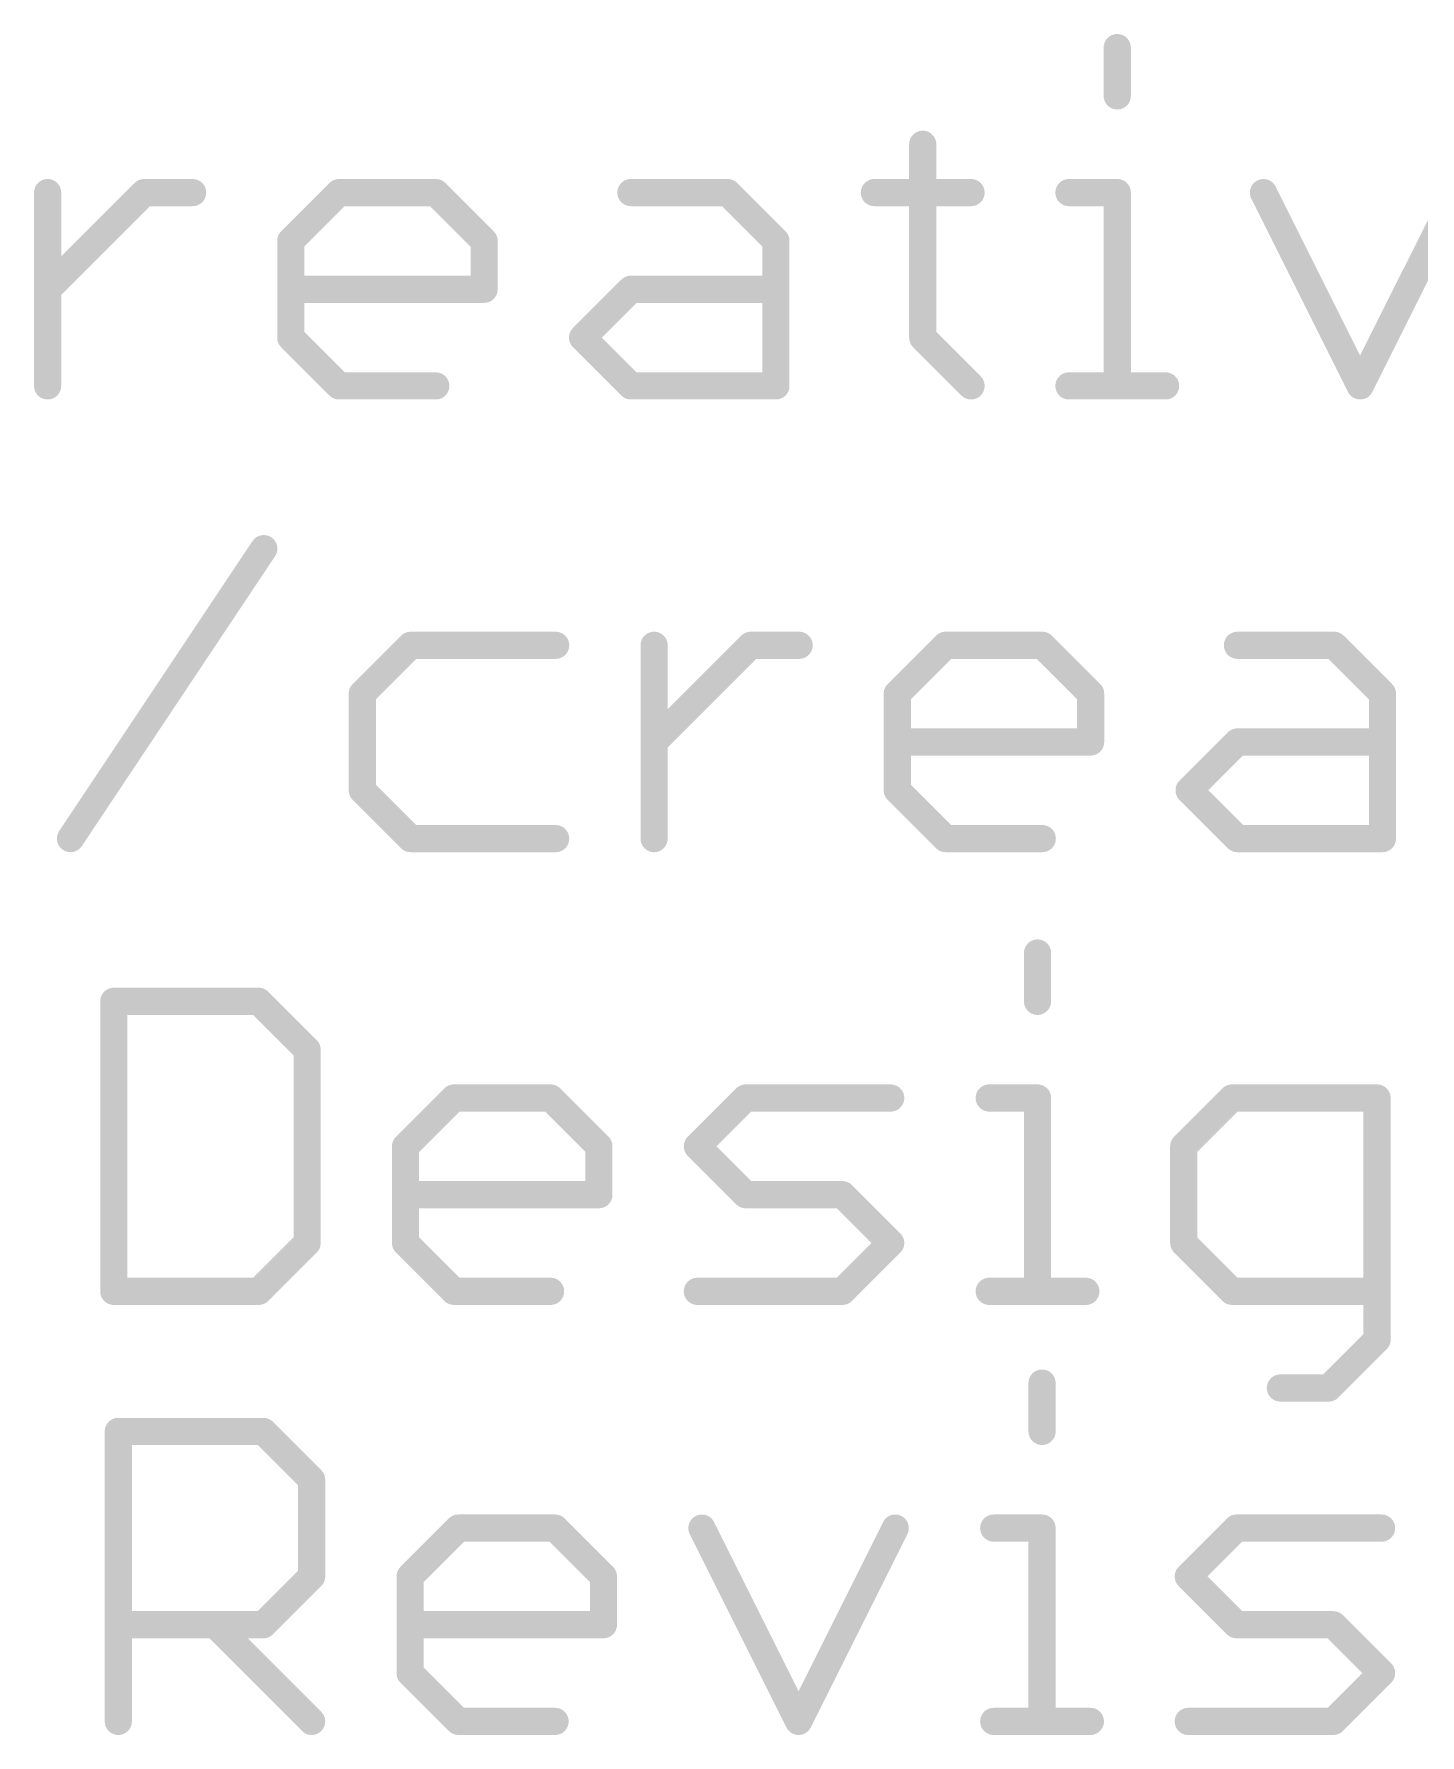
# Model space of a CAD drawing. Extents: x -41 to 66, y -12 to 41.
# Drawn here: x -9.85 to -2.07, y -11.07 to -1.53 of the extents above; entities that cross this region are included whole.
import ezdxf

# ---------------------------------------------------------------- set-up
doc = ezdxf.new("R2010")
doc.units = 0
doc.layers.add('51', color=53, linetype='CONTINUOUS')

msp = doc.modelspace()

# ---------------------------------------------------------------- linework, layer by layer
at = {"layer": '51', "const_width": 0.1524}
for points in [[(-3.768, -1.607), (-3.768, -1.8782)], [(-4.8594, -2.1494), (-4.8594, -3.234)], [(-9.7692, -3.5052), (-9.7692, -2.4205)], [(-9.7692, -2.9629), (-9.2268, -2.4205)], [(-9.2268, -2.4205), (-8.9557, -2.4205)], [(-8.4049, -2.6917), (-8.1337, -2.4205)], [(-8.1337, -2.4205), (-7.5914, -2.4205)], [(-7.5914, -2.4205), (-7.3202, -2.6917)], [(-6.4966, -2.4205), (-5.9542, -2.4205)], [(-5.9542, -2.4205), (-5.6831, -2.6917)], [(-5.1306, -2.4205), (-4.5882, -2.4205)], [(-4.0391, -2.4205), (-3.768, -2.4205)], [(-3.768, -2.4205), (-3.768, -3.5052)], [(-2.9477, -2.4205), (-2.4054, -3.5052)], [(-2.4054, -3.5052), (-1.863, -2.4205)], [(-8.4049, -3.234), (-8.4049, -2.6917)], [(-7.3202, -2.6917), (-7.3202, -2.9629)], [(-5.6831, -2.6917), (-5.6831, -3.5052)], [(-7.3202, -2.9629), (-8.4049, -2.9629)], [(-6.7677, -3.234), (-6.4966, -2.9629)], [(-6.4966, -2.9629), (-5.6831, -2.9629)], [(-8.1337, -3.5052), (-8.4049, -3.234)], [(-6.4966, -3.5052), (-6.7677, -3.234)], [(-4.8594, -3.234), (-4.5882, -3.5052)], [(-7.5914, -3.5052), (-8.1337, -3.5052)], [(-5.6831, -3.5052), (-6.4966, -3.5052)], [(-4.0391, -3.5052), (-3.4968, -3.5052)], [(-9.6408, -6.0452), (-8.5561, -4.4182)], [(-7.7324, -4.9605), (-8.0036, -5.2317)], [(-6.919, -4.9605), (-7.7324, -4.9605)], [(-6.3665, -6.0452), (-6.3665, -4.9605)], [(-6.3665, -5.5029), (-5.8241, -4.9605)], [(-5.8241, -4.9605), (-5.553, -4.9605)], [(-5.0022, -5.2317), (-4.731, -4.9605)], [(-4.731, -4.9605), (-4.1887, -4.9605)], [(-4.1887, -4.9605), (-3.9175, -5.2317)], [(-3.0938, -4.9605), (-2.5515, -4.9605)], [(-2.5515, -4.9605), (-2.2803, -5.2317)], [(-8.0036, -5.2317), (-8.0036, -5.774)], [(-5.0022, -5.774), (-5.0022, -5.2317)], [(-3.9175, -5.2317), (-3.9175, -5.5029)], [(-2.2803, -5.2317), (-2.2803, -6.0452)], [(-3.9175, -5.5029), (-5.0022, -5.5029)], [(-3.365, -5.774), (-3.0938, -5.5029)], [(-3.0938, -5.5029), (-2.2803, -5.5029)], [(-8.0036, -5.774), (-7.7324, -6.0452)], [(-4.731, -6.0452), (-5.0022, -5.774)], [(-3.0938, -6.0452), (-3.365, -5.774)], [(-7.7324, -6.0452), (-6.919, -6.0452)], [(-4.1887, -6.0452), (-4.731, -6.0452)], [(-2.2803, -6.0452), (-3.0938, -6.0452)], [(-4.2154, -6.687), (-4.2154, -6.9582)], [(-9.398, -6.9582), (-9.398, -8.5852)], [(-8.5845, -6.9582), (-9.398, -6.9582)], [(-8.3133, -7.2294), (-8.5845, -6.9582)], [(-8.3133, -8.314), (-8.3133, -7.2294)], [(-7.7608, -7.7717), (-7.4897, -7.5005)], [(-7.4897, -7.5005), (-6.9474, -7.5005)], [(-6.9474, -7.5005), (-6.6762, -7.7717)], [(-6.1237, -7.7717), (-5.8525, -7.5005)], [(-5.8525, -7.5005), (-5.039, -7.5005)], [(-4.4865, -7.5005), (-4.2154, -7.5005)], [(-4.2154, -7.5005), (-4.2154, -8.5852)], [(-3.1239, -7.5005), (-3.3951, -7.7717)], [(-2.3104, -7.5005), (-3.1239, -7.5005)], [(-2.3104, -8.8564), (-2.3104, -7.5005)], [(-7.7608, -8.314), (-7.7608, -7.7717)], [(-6.6762, -7.7717), (-6.6762, -8.0429)], [(-5.8525, -8.0429), (-6.1237, -7.7717)], [(-3.3951, -7.7717), (-3.3951, -8.314)], [(-6.6762, -8.0429), (-7.7608, -8.0429)], [(-5.3102, -8.0429), (-5.8525, -8.0429)], [(-5.039, -8.314), (-5.3102, -8.0429)], [(-8.5845, -8.5852), (-8.3133, -8.314)], [(-7.4897, -8.5852), (-7.7608, -8.314)], [(-5.3102, -8.5852), (-5.039, -8.314)], [(-3.3951, -8.314), (-3.1239, -8.5852)], [(-9.398, -8.5852), (-8.5845, -8.5852)], [(-6.9474, -8.5852), (-7.4897, -8.5852)], [(-6.1237, -8.5852), (-5.3102, -8.5852)], [(-4.4865, -8.5852), (-3.9442, -8.5852)], [(-3.1239, -8.5852), (-2.3104, -8.5852)], [(-2.5816, -9.1275), (-2.3104, -8.8564)], [(-4.19, -9.1), (-4.19, -9.3712)], [(-2.8528, -9.1275), (-2.5816, -9.1275)], [(-9.3726, -10.9982), (-9.3726, -9.3712)], [(-9.3726, -9.3712), (-8.5591, -9.3712)], [(-8.5591, -9.3712), (-8.2879, -9.6424)], [(-8.2879, -9.6424), (-8.2879, -10.1847)], [(-7.7354, -10.1847), (-7.4643, -9.9135)], [(-7.4643, -9.9135), (-6.922, -9.9135)], [(-6.922, -9.9135), (-6.6508, -10.1847)], [(-6.0983, -9.9135), (-5.556, -10.9982)], [(-5.556, -10.9982), (-5.0136, -9.9135)], [(-4.4611, -9.9135), (-4.19, -9.9135)], [(-4.19, -9.9135), (-4.19, -10.9982)], [(-3.3697, -10.1847), (-3.0985, -9.9135)], [(-3.0985, -9.9135), (-2.285, -9.9135)], [(-8.2879, -10.1847), (-8.5591, -10.4559)], [(-7.7354, -10.727), (-7.7354, -10.1847)], [(-6.6508, -10.1847), (-6.6508, -10.4559)], [(-3.0985, -10.4559), (-3.3697, -10.1847)], [(-8.5591, -10.4559), (-9.3726, -10.4559)], [(-8.8303, -10.4559), (-8.2879, -10.9982)], [(-6.6508, -10.4559), (-7.7354, -10.4559)], [(-2.5562, -10.4559), (-3.0985, -10.4559)], [(-2.285, -10.727), (-2.5562, -10.4559)], [(-7.4643, -10.9982), (-7.7354, -10.727)], [(-2.5562, -10.9982), (-2.285, -10.727)], [(-6.922, -10.9982), (-7.4643, -10.9982)], [(-4.4611, -10.9982), (-3.9188, -10.9982)], [(-3.3697, -10.9982), (-2.5562, -10.9982)]]:
    msp.add_lwpolyline(points, dxfattribs=at)
at = {"layer": '51', "const_width": 0.0762}
for points in [[(-3.7299, -1.607, 1), (-3.8061, -1.607)], [(-3.8061, -1.8782, 1), (-3.7299, -1.8782)], [(-4.8213, -2.1494, 1), (-4.8975, -2.1494)], [(-9.7311, -2.4205, 1), (-9.8073, -2.4205)], [(-9.2268, -2.3824, 1), (-9.2268, -2.4586)], [(-9.1999, -2.4475, 1), (-9.2538, -2.3936)], [(-8.9557, -2.4586, 1), (-8.9557, -2.3824)], [(-8.1337, -2.3824, 1), (-8.1337, -2.4586)], [(-8.1068, -2.4475, 1), (-8.1607, -2.3936)], [(-7.5644, -2.3936, 1), (-7.6183, -2.4475)], [(-7.5914, -2.4586, 1), (-7.5914, -2.3824)], [(-6.4966, -2.3824, 1), (-6.4966, -2.4586)], [(-5.9273, -2.3936, 1), (-5.9812, -2.4475)], [(-5.9542, -2.4586, 1), (-5.9542, -2.3824)], [(-5.1306, -2.3824, 1), (-5.1306, -2.4586)], [(-4.5882, -2.4586, 1), (-4.5882, -2.3824)], [(-4.0391, -2.3824, 1), (-4.0391, -2.4586)], [(-3.7299, -2.4205, 1), (-3.8061, -2.4205)], [(-3.768, -2.4586, 1), (-3.768, -2.3824)], [(-2.9136, -2.4035, 1), (-2.9818, -2.4376)], [(-8.3668, -2.6917, 1), (-8.443, -2.6917)], [(-8.4318, -2.6648, 1), (-8.3779, -2.7186)], [(-7.2821, -2.6917, 1), (-7.3583, -2.6917)], [(-7.3472, -2.7186, 1), (-7.2933, -2.6648)], [(-5.645, -2.6917, 1), (-5.7212, -2.6917)], [(-5.71, -2.7186, 1), (-5.6561, -2.6648)], [(-9.7961, -2.9359, 1), (-9.7422, -2.9898)], [(-8.4049, -2.9248, 1), (-8.4049, -3.001)], [(-7.3583, -2.9629, 1), (-7.2821, -2.9629)], [(-7.3202, -3.001, 1), (-7.3202, -2.9248)], [(-6.4966, -2.9248, 1), (-6.4966, -3.001)], [(-6.4696, -2.9898, 1), (-6.5235, -2.9359)], [(-5.6831, -3.001, 1), (-5.6831, -2.9248)], [(-8.3779, -3.2071, 1), (-8.4318, -3.261)], [(-8.443, -3.234, 1), (-8.3668, -3.234)], [(-6.7408, -3.2071, 1), (-6.7947, -3.261)], [(-6.7947, -3.2071, 1), (-6.7408, -3.261)], [(-4.8325, -3.2071, 1), (-4.8863, -3.261)], [(-4.8975, -3.234, 1), (-4.8213, -3.234)], [(-8.1337, -3.4671, 1), (-8.1337, -3.5433)], [(-7.5914, -3.5433, 1), (-7.5914, -3.4671)], [(-6.4966, -3.4671, 1), (-6.4966, -3.5433)], [(-5.6831, -3.5433, 1), (-5.6831, -3.4671)], [(-4.0391, -3.4671, 1), (-4.0391, -3.5433)], [(-3.4968, -3.5433, 1), (-3.4968, -3.4671)], [(-9.8073, -3.5052, 1), (-9.7311, -3.5052)], [(-8.1607, -3.5321, 1), (-8.1068, -3.4783)], [(-6.5235, -3.5321, 1), (-6.4696, -3.4783)], [(-5.7212, -3.5052, 1), (-5.645, -3.5052)], [(-4.6152, -3.5321, 1), (-4.5613, -3.4783)], [(-3.8061, -3.5052, 1), (-3.7299, -3.5052)], [(-2.4394, -3.4882, 1), (-2.3713, -3.5222)], [(-2.4394, -3.5222, 1), (-2.3713, -3.4882)], [(-8.5244, -4.4393, 1), (-8.5878, -4.3971)], [(-7.7324, -4.9224, 1), (-7.7324, -4.9986)], [(-7.7055, -4.9875, 1), (-7.7594, -4.9336)], [(-6.919, -4.9986, 1), (-6.919, -4.9224)], [(-6.3284, -4.9605, 1), (-6.4046, -4.9605)], [(-5.8241, -4.9224, 1), (-5.8241, -4.9986)], [(-5.7972, -4.9875, 1), (-5.8511, -4.9336)], [(-5.553, -4.9986, 1), (-5.553, -4.9224)], [(-4.731, -4.9224, 1), (-4.731, -4.9986)], [(-4.7041, -4.9875, 1), (-4.7579, -4.9336)], [(-4.1617, -4.9336, 1), (-4.2156, -4.9875)], [(-4.1887, -4.9986, 1), (-4.1887, -4.9224)], [(-3.0938, -4.9224, 1), (-3.0938, -4.9986)], [(-2.5246, -4.9336, 1), (-2.5784, -4.9875)], [(-2.5515, -4.9986, 1), (-2.5515, -4.9224)], [(-7.9655, -5.2317, 1), (-8.0417, -5.2317)], [(-8.0306, -5.2048, 1), (-7.9767, -5.2586)], [(-4.9641, -5.2317, 1), (-5.0403, -5.2317)], [(-5.0291, -5.2048, 1), (-4.9752, -5.2586)], [(-3.8794, -5.2317, 1), (-3.9556, -5.2317)], [(-3.9444, -5.2586, 1), (-3.8906, -5.2048)], [(-2.2422, -5.2317, 1), (-2.3184, -5.2317)], [(-2.3073, -5.2586, 1), (-2.2534, -5.2048)], [(-6.3934, -5.4759, 1), (-6.3395, -5.5298)], [(-5.0022, -5.4648, 1), (-5.0022, -5.541)], [(-3.9175, -5.541, 1), (-3.9175, -5.4648)], [(-3.0938, -5.4648, 1), (-3.0938, -5.541)], [(-3.0669, -5.5298, 1), (-3.1208, -5.4759)], [(-2.2803, -5.541, 1), (-2.2803, -5.4648)], [(-3.9556, -5.5029, 1), (-3.8794, -5.5029)], [(-7.9767, -5.7471, 1), (-8.0306, -5.801)], [(-4.9752, -5.7471, 1), (-5.0291, -5.801)], [(-3.3381, -5.7471, 1), (-3.3919, -5.801)], [(-3.3919, -5.7471, 1), (-3.3381, -5.801)], [(-8.0417, -5.774, 1), (-7.9655, -5.774)], [(-5.0403, -5.774, 1), (-4.9641, -5.774)], [(-9.6725, -6.0241, 1), (-9.6091, -6.0663)], [(-7.7324, -6.0071, 1), (-7.7324, -6.0833)], [(-7.7594, -6.0721, 1), (-7.7055, -6.0183)], [(-6.919, -6.0833, 1), (-6.919, -6.0071)], [(-6.4046, -6.0452, 1), (-6.3284, -6.0452)], [(-4.731, -6.0071, 1), (-4.731, -6.0833)], [(-4.7579, -6.0721, 1), (-4.7041, -6.0183)], [(-4.1887, -6.0833, 1), (-4.1887, -6.0071)], [(-3.0938, -6.0071, 1), (-3.0938, -6.0833)], [(-3.1208, -6.0721, 1), (-3.0669, -6.0183)], [(-2.3184, -6.0452, 1), (-2.2422, -6.0452)], [(-2.2803, -6.0833, 1), (-2.2803, -6.0071)], [(-4.1773, -6.687, 1), (-4.2535, -6.687)], [(-9.3599, -6.9582, 1), (-9.4361, -6.9582)], [(-9.398, -6.9201, 1), (-9.398, -6.9963)], [(-8.5576, -6.9313, 1), (-8.6114, -6.9852)], [(-8.5845, -6.9963, 1), (-8.5845, -6.9201)], [(-4.2535, -6.9582, 1), (-4.1773, -6.9582)], [(-8.2752, -7.2294, 1), (-8.3514, -7.2294)], [(-8.3403, -7.2563, 1), (-8.2864, -7.2024)], [(-7.4897, -7.4624, 1), (-7.4897, -7.5386)], [(-7.4627, -7.5275, 1), (-7.5166, -7.4736)], [(-6.9204, -7.4736, 1), (-6.9743, -7.5275)], [(-6.9474, -7.5386, 1), (-6.9474, -7.4624)], [(-5.8525, -7.4624, 1), (-5.8525, -7.5386)], [(-5.8256, -7.5275, 1), (-5.8795, -7.4736)], [(-5.039, -7.5386, 1), (-5.039, -7.4624)], [(-4.4865, -7.4624, 1), (-4.4865, -7.5386)], [(-4.1773, -7.5005, 1), (-4.2535, -7.5005)], [(-4.2154, -7.5386, 1), (-4.2154, -7.4624)], [(-3.1239, -7.4624, 1), (-3.1239, -7.5386)], [(-3.097, -7.5275, 1), (-3.1509, -7.4736)], [(-2.2723, -7.5005, 1), (-2.3485, -7.5005)], [(-2.3104, -7.5386, 1), (-2.3104, -7.4624)], [(-7.7227, -7.7717, 1), (-7.7989, -7.7717)], [(-7.7878, -7.7448, 1), (-7.7339, -7.7986)], [(-6.6381, -7.7717, 1), (-6.7143, -7.7717)], [(-6.7031, -7.7986, 1), (-6.6492, -7.7448)], [(-6.0967, -7.7448, 1), (-6.1506, -7.7986)], [(-6.1506, -7.7448, 1), (-6.0967, -7.7986)], [(-3.357, -7.7717, 1), (-3.4332, -7.7717)], [(-3.422, -7.7448, 1), (-3.3682, -7.7986)], [(-7.7608, -8.0048, 1), (-7.7608, -8.081)], [(-6.7143, -8.0429, 1), (-6.6381, -8.0429)], [(-6.6762, -8.081, 1), (-6.6762, -8.0048)], [(-5.8525, -8.0048, 1), (-5.8525, -8.081)], [(-5.8795, -8.0698, 1), (-5.8256, -8.0159)], [(-5.2833, -8.0159, 1), (-5.3371, -8.0698)], [(-5.3102, -8.081, 1), (-5.3102, -8.0048)], [(-8.3514, -8.314, 1), (-8.2752, -8.314)], [(-8.2864, -8.341, 1), (-8.3403, -8.2871)], [(-7.7339, -8.2871, 1), (-7.7878, -8.341)], [(-7.7989, -8.314, 1), (-7.7227, -8.314)], [(-5.0121, -8.341, 1), (-5.066, -8.2871)], [(-5.066, -8.341, 1), (-5.0121, -8.2871)], [(-3.3682, -8.2871, 1), (-3.422, -8.341)], [(-3.4332, -8.314, 1), (-3.357, -8.314)], [(-9.398, -8.5471, 1), (-9.398, -8.6233)], [(-9.4361, -8.5852, 1), (-9.3599, -8.5852)], [(-8.6114, -8.5583, 1), (-8.5576, -8.6121)], [(-8.5845, -8.6233, 1), (-8.5845, -8.5471)], [(-7.4897, -8.5471, 1), (-7.4897, -8.6233)], [(-7.5166, -8.6121, 1), (-7.4627, -8.5583)], [(-6.9474, -8.6233, 1), (-6.9474, -8.5471)], [(-6.1237, -8.5471, 1), (-6.1237, -8.6233)], [(-5.3371, -8.5583, 1), (-5.2833, -8.6121)], [(-5.3102, -8.6233, 1), (-5.3102, -8.5471)], [(-4.4865, -8.5471, 1), (-4.4865, -8.6233)], [(-4.2535, -8.5852, 1), (-4.1773, -8.5852)], [(-3.9442, -8.6233, 1), (-3.9442, -8.5471)], [(-3.1239, -8.5471, 1), (-3.1239, -8.6233)], [(-3.1509, -8.6121, 1), (-3.097, -8.5583)], [(-2.3104, -8.6233, 1), (-2.3104, -8.5471)], [(-2.3485, -8.8564, 1), (-2.2723, -8.8564)], [(-2.2835, -8.8833, 1), (-2.3374, -8.8294)], [(-4.1519, -9.1, 1), (-4.2281, -9.1)], [(-2.8528, -9.0894, 1), (-2.8528, -9.1656)], [(-2.6085, -9.1006, 1), (-2.5547, -9.1545)], [(-2.5816, -9.1656, 1), (-2.5816, -9.0894)], [(-9.3345, -9.3712, 1), (-9.4107, -9.3712)], [(-9.3726, -9.3331, 1), (-9.3726, -9.4093)], [(-8.5322, -9.3443, 1), (-8.586, -9.3982)], [(-8.5591, -9.4093, 1), (-8.5591, -9.3331)], [(-4.2281, -9.3712, 1), (-4.1519, -9.3712)], [(-8.2498, -9.6424, 1), (-8.326, -9.6424)], [(-8.3149, -9.6693, 1), (-8.261, -9.6154)], [(-7.4643, -9.8754, 1), (-7.4643, -9.9516)], [(-7.4373, -9.9405, 1), (-7.4912, -9.8866)], [(-6.895, -9.8866, 1), (-6.9489, -9.9405)], [(-6.922, -9.9516, 1), (-6.922, -9.8754)], [(-6.0642, -9.8965, 1), (-6.1324, -9.9306)], [(-4.9796, -9.9306, 1), (-5.0477, -9.8965)], [(-4.4611, -9.8754, 1), (-4.4611, -9.9516)], [(-4.1519, -9.9135, 1), (-4.2281, -9.9135)], [(-4.19, -9.9516, 1), (-4.19, -9.8754)], [(-3.0985, -9.8754, 1), (-3.0985, -9.9516)], [(-3.0716, -9.9405, 1), (-3.1255, -9.8866)], [(-2.285, -9.9516, 1), (-2.285, -9.8754)], [(-8.261, -10.2116, 1), (-8.3149, -10.1578)], [(-7.6973, -10.1847, 1), (-7.7735, -10.1847)], [(-6.6127, -10.1847, 1), (-6.6889, -10.1847)], [(-3.3428, -10.1578, 1), (-3.3966, -10.2116)], [(-8.326, -10.1847, 1), (-8.2498, -10.1847)], [(-7.7624, -10.1578, 1), (-7.7085, -10.2116)], [(-6.6777, -10.2116, 1), (-6.6238, -10.1578)], [(-3.3966, -10.1578, 1), (-3.3428, -10.2116)], [(-9.3726, -10.4178, 1), (-9.3726, -10.494)], [(-8.8033, -10.4289, 1), (-8.8572, -10.4828)], [(-8.586, -10.4289, 1), (-8.5322, -10.4828)], [(-8.5591, -10.494, 1), (-8.5591, -10.4178)], [(-7.7354, -10.4178, 1), (-7.7354, -10.494)], [(-6.6508, -10.494, 1), (-6.6508, -10.4178)], [(-3.0985, -10.4178, 1), (-3.0985, -10.494)], [(-3.1255, -10.4828, 1), (-3.0716, -10.4289)], [(-2.5293, -10.4289, 1), (-2.5831, -10.4828)], [(-2.5562, -10.494, 1), (-2.5562, -10.4178)], [(-6.6889, -10.4559, 1), (-6.6127, -10.4559)], [(-7.7085, -10.7001, 1), (-7.7624, -10.754)], [(-2.2581, -10.754, 1), (-2.312, -10.7001)], [(-2.312, -10.754, 1), (-2.2581, -10.7001)], [(-7.7735, -10.727, 1), (-7.6973, -10.727)], [(-9.4107, -10.9982, 1), (-9.3345, -10.9982)], [(-8.3149, -11.0251, 1), (-8.261, -10.9713)], [(-7.4643, -10.9601, 1), (-7.4643, -11.0363)], [(-7.4912, -11.0251, 1), (-7.4373, -10.9713)], [(-6.922, -11.0363, 1), (-6.922, -10.9601)], [(-5.59, -10.9812, 1), (-5.5219, -11.0152)], [(-5.59, -11.0152, 1), (-5.5219, -10.9812)], [(-4.4611, -10.9601, 1), (-4.4611, -11.0363)], [(-4.2281, -10.9982, 1), (-4.1519, -10.9982)], [(-3.9188, -11.0363, 1), (-3.9188, -10.9601)], [(-3.3697, -10.9601, 1), (-3.3697, -11.0363)], [(-2.5831, -10.9713, 1), (-2.5293, -11.0251)], [(-2.5562, -11.0363, 1), (-2.5562, -10.9601)]]:
    msp.add_lwpolyline(points, format="xyb", dxfattribs=at)

doc.saveas('drawing.dxf')
